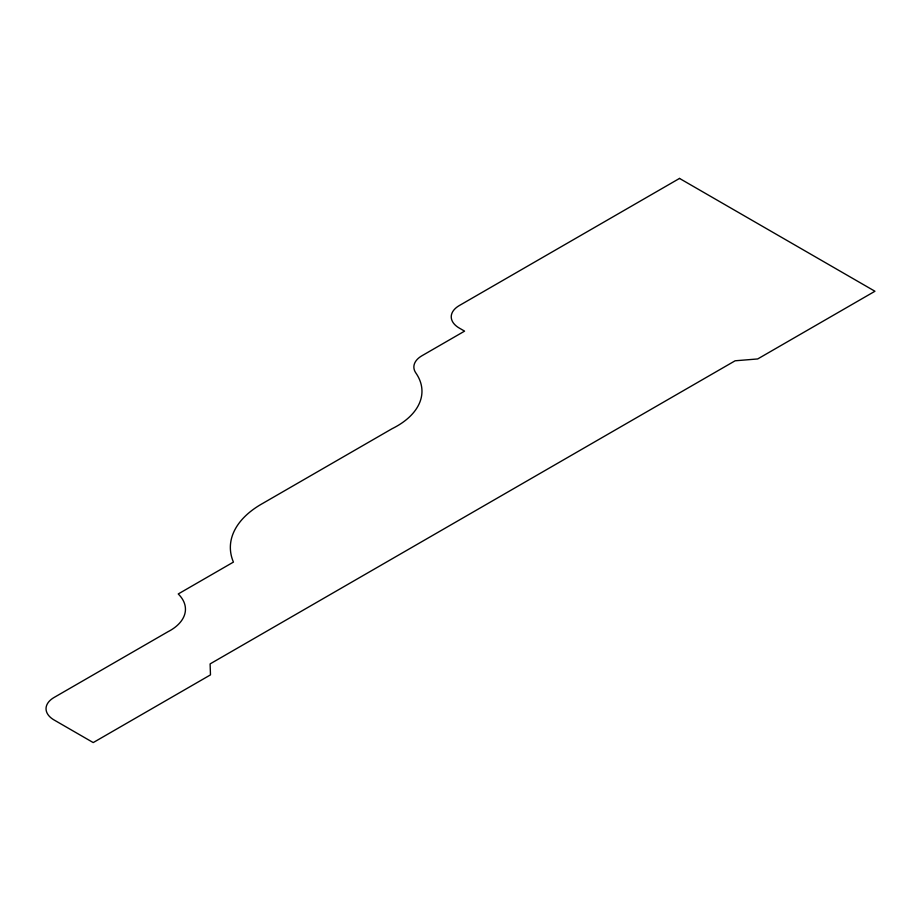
<?xml version="1.0" encoding="UTF-8"?>
<svg xmlns="http://www.w3.org/2000/svg" width="921" height="921" viewBox="0 0 921 921"><rect width="100%" height="100%" fill="white"/><g stroke="black" fill="none" stroke-linecap="round" stroke-linejoin="round"><path stroke-width="1.38" d="M679.525 178.421L459.337 305.542A27.642 15.956 0 0 0 459.337 328.106L464.587 331.134L421.956 355.748A27.642 15.956 0 0 0 415.843 372.959A85.285 49.239 0 0 1 392.116 428.691L262.773 503.373A106.134 61.281 0 0 0 233.427 562.098L178.237 593.964A52.14 30.105 0 0 1 167.864 631.783L54.143 697.439A27.642 15.956 0 0 0 54.143 720.015L93.228 742.579L210.483 674.874L210.103 663.903L735.131 360.79L757.695 358.948L874.95 291.255L679.525 178.421"/></g></svg>
